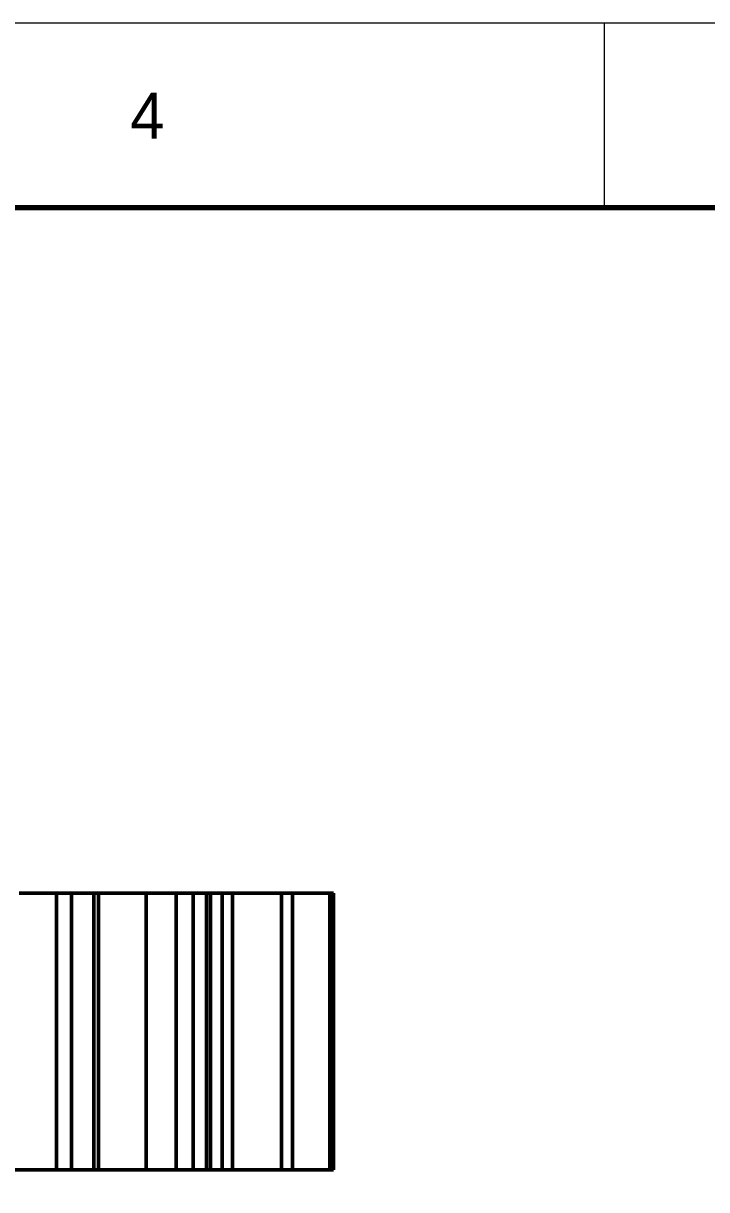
# Model space of a CAD drawing. Header units: millimetres. Extents: x 0 to 297, y 0 to 210.
# Drawn here: x 166.5 to 203.5, y 146.8 to 210 of the extents above; entities that cross this region are included whole.
import ezdxf
from ezdxf.enums import TextEntityAlignment as Align

# ---------------------------------------------------------------- set-up
doc = ezdxf.new("R2010")
doc.units = ezdxf.units.MM
doc.linetypes.add('DASHED', pattern=[1.524, 1.27, -0.254])
for name, color, linetype, lineweight in [('FINA', 7, 'CONTINUOUS', 18), ('NORMA', 7, 'CONTINUOUS', 70), ('OCULTA', 8, 'DASHED', 25), ('TEXTO', 7, 'CONTINUOUS', 25), ('VISIBLE', 7, 'CONTINUOUS', 50)]:
    doc.layers.add(name, color=color, linetype=linetype, lineweight=lineweight)

msp = doc.modelspace()

# ---------------------------------------------------------------- linework, layer by layer
at = {"layer": 'FINA'}
msp.add_line((198, 200), (198, 210), dxfattribs=at)
msp.add_lwpolyline([(0, 0), (297, 0), (297, 210), (0, 210)], close=True, dxfattribs=at)
at = {"layer": 'NORMA'}
msp.add_lwpolyline([(20, 10), (287, 10), (287, 200), (20, 200)], close=True, dxfattribs=at)
at = {"layer": 'OCULTA'}
for p, q in [((166.312, 162.864), (166.548, 162.864)), ((166.797, 162.864), (166.548, 162.864)), ((167.057, 162.864), (166.797, 162.864)), ((167.057, 162.864), (167.328, 162.864)), ((167.609, 162.864), (167.328, 162.864)), ((167.609, 162.864), (167.898, 162.864)), ((168.197, 162.864), (167.898, 162.864)), ((168.504, 162.864), (168.197, 162.864)), ((169.215, 162.864), (168.325, 162.864)), ((168.8, 162.864), (168.325, 162.864)), ((168.504, 162.864), (168.82, 162.864)), ((169.267, 162.864), (168.8, 162.864)), ((169.144, 162.864), (168.82, 162.864)), ((169.144, 147.864), (169.144, 162.864)), ((169.449, 162.864), (169.144, 162.864)), ((169.382, 162.864), (169.215, 162.864)), ((169.723, 162.864), (169.267, 162.864)), ((169.526, 162.864), (169.382, 162.864)), ((169.753, 162.864), (169.449, 162.864)), ((169.655, 162.864), (169.526, 162.864)), ((169.771, 162.864), (169.655, 162.864)), ((170.17, 162.864), (169.723, 162.864)), ((170.054, 162.864), (169.753, 162.864)), ((169.876, 162.864), (169.771, 162.864)), ((169.969, 162.864), (169.876, 162.864)), ((170.052, 162.864), (169.969, 162.864)), ((170.125, 162.864), (170.052, 162.864)), ((170.353, 162.864), (170.054, 162.864)), ((170.189, 162.864), (170.125, 162.864)), ((170.606, 162.864), (170.17, 162.864)), ((170.244, 162.864), (170.189, 162.864)), ((170.289, 162.864), (170.244, 162.864)), ((170.325, 162.864), (170.289, 162.864)), ((170.353, 162.864), (170.325, 162.864)), ((170.606, 147.864), (170.606, 162.864)), ((170.606, 162.864), (171.633, 162.864)), ((171.881, 162.864), (171.633, 162.864)), ((171.881, 162.864), (172.15, 162.864)), ((172.432, 162.864), (172.15, 162.864)), ((172.725, 162.864), (172.432, 162.864)), ((172.725, 162.864), (173.028, 162.864)), ((173.34, 162.864), (173.028, 162.864)), ((174.366, 162.864), (173.184, 162.864)), ((173.535, 162.864), (173.184, 162.864)), ((173.66, 162.864), (173.34, 162.864)), ((173.874, 162.864), (173.535, 162.864)), ((173.66, 162.864), (173.988, 162.864)), ((174.201, 162.864), (173.874, 162.864)), ((174.323, 162.864), (173.988, 162.864)), ((174.515, 162.864), (174.201, 162.864)), ((174.665, 162.864), (174.323, 162.864)), ((174.604, 162.864), (174.366, 162.864)), ((174.816, 162.864), (174.515, 162.864)), ((174.825, 162.864), (174.604, 162.864)), ((175.014, 162.864), (174.665, 162.864)), ((174.816, 147.864), (174.816, 162.864)), ((176.096, 162.864), (174.816, 162.864)), ((175.034, 162.864), (174.825, 162.864)), ((175.368, 162.864), (175.014, 162.864)), ((175.234, 162.864), (175.034, 162.864)), ((175.424, 162.864), (175.234, 162.864)), ((175.368, 162.864), (175.729, 162.864)), ((175.606, 162.864), (175.424, 162.864)), ((175.781, 162.864), (175.606, 162.864)), ((175.729, 147.864), (175.729, 162.864)), ((175.969, 162.864), (175.729, 162.864)), ((175.947, 162.864), (175.781, 162.864)), ((176.106, 162.864), (175.947, 162.864)), ((176.206, 162.864), (175.969, 162.864)), ((176.096, 162.864), (176.392, 162.864)), ((176.258, 162.864), (176.106, 162.864)), ((176.44, 162.864), (176.206, 162.864)), ((176.403, 162.864), (176.258, 162.864)), ((176.702, 162.864), (176.392, 162.864)), ((176.54, 162.864), (176.403, 162.864)), ((176.67, 162.864), (176.44, 162.864)), ((177.83, 162.864), (176.451, 162.864)), ((176.65, 162.864), (176.451, 162.864)), ((176.67, 162.864), (176.54, 162.864)), ((176.835, 162.864), (176.65, 162.864)), ((177.02, 162.864), (176.702, 162.864)), ((177.005, 162.864), (176.835, 162.864)), ((177.16, 162.864), (177.005, 162.864)), ((177.347, 162.864), (177.02, 162.864)), ((177.302, 162.864), (177.16, 162.864)), ((177.302, 147.864), (177.302, 162.864)), ((177.302, 162.864), (178.732, 162.864)), ((177.679, 162.864), (177.347, 162.864)), ((178.018, 162.864), (177.679, 162.864)), ((178.119, 162.864), (177.83, 162.864)), ((179.326, 162.864), (177.862, 162.864)), ((177.892, 162.864), (177.862, 162.864)), ((177.907, 162.864), (177.892, 162.864)), ((177.907, 162.864), (177.907, 162.864)), ((178.362, 162.864), (178.018, 162.864)), ((178.399, 162.864), (178.119, 162.864)), ((178.362, 162.864), (178.711, 162.864)), ((178.671, 162.864), (178.399, 162.864)), ((178.938, 162.864), (178.671, 162.864)), ((179.064, 162.864), (178.711, 162.864)), ((179.051, 162.864), (178.732, 162.864)), ((179.199, 162.864), (178.938, 162.864)), ((179.377, 162.864), (179.051, 162.864)), ((179.421, 162.864), (179.064, 162.864)), ((179.456, 162.864), (179.199, 162.864)), ((179.643, 162.864), (179.326, 162.864)), ((179.706, 162.864), (179.377, 162.864)), ((179.783, 162.864), (179.421, 162.864)), ((179.707, 162.864), (179.456, 162.864)), ((179.958, 162.864), (179.643, 162.864)), ((180.039, 162.864), (179.706, 162.864)), ((179.953, 162.864), (179.707, 162.864)), ((180.148, 162.864), (179.783, 162.864)), ((180.195, 162.864), (179.953, 162.864)), ((180.272, 162.864), (179.958, 162.864)), ((180.375, 162.864), (180.039, 162.864)), ((180.516, 162.864), (180.148, 162.864)), ((180.432, 162.864), (180.195, 162.864)), ((180.584, 162.864), (180.272, 162.864)), ((180.712, 162.864), (180.375, 162.864)), ((180.664, 162.864), (180.432, 162.864)), ((180.516, 147.864), (180.516, 162.864)), ((180.671, 162.864), (180.516, 162.864)), ((180.895, 162.864), (180.584, 162.864)), ((180.891, 162.864), (180.664, 162.864)), ((180.823, 162.864), (180.671, 162.864)), ((181.052, 162.864), (180.712, 162.864)), ((180.97, 162.864), (180.823, 162.864)), ((181.113, 162.864), (180.891, 162.864)), ((181.205, 162.864), (180.895, 162.864)), ((181.113, 162.864), (180.97, 162.864)), ((181.393, 162.864), (181.052, 162.864)), ((181.513, 162.864), (181.205, 162.864)), ((181.736, 162.864), (181.393, 162.864)), ((181.819, 162.864), (181.513, 162.864)), ((182.08, 162.864), (181.736, 162.864)), ((182.124, 162.864), (181.819, 162.864)), ((182.425, 162.864), (182.08, 162.864)), ((182.426, 162.864), (182.124, 162.864)), ((182.771, 162.864), (182.425, 162.864)), ((182.727, 162.864), (182.426, 162.864)), ((183.026, 162.864), (182.727, 162.864)), ((183.118, 162.864), (182.771, 162.864)), ((183.322, 162.864), (183.026, 162.864)), ((183.118, 147.864), (183.118, 162.864)), ((183.175, 162.864), (183.118, 162.864)), ((183.228, 162.864), (183.175, 162.864)), ((183.277, 162.864), (183.228, 162.864)), ((183.322, 162.864), (183.277, 162.864)), ((166.312, 147.864), (166.548, 147.864)), ((166.797, 147.864), (166.548, 147.864)), ((167.057, 147.864), (166.797, 147.864)), ((167.057, 147.864), (167.328, 147.864)), ((167.609, 147.864), (167.328, 147.864)), ((167.609, 147.864), (167.898, 147.864)), ((168.197, 147.864), (167.898, 147.864)), ((168.504, 147.864), (168.197, 147.864)), ((169.215, 147.864), (168.325, 147.864)), ((168.8, 147.864), (168.325, 147.864)), ((168.504, 147.864), (168.82, 147.864)), ((169.267, 147.864), (168.8, 147.864)), ((169.144, 147.864), (168.82, 147.864)), ((169.449, 147.864), (169.144, 147.864)), ((169.382, 147.864), (169.215, 147.864)), ((169.723, 147.864), (169.267, 147.864)), ((169.526, 147.864), (169.382, 147.864)), ((169.753, 147.864), (169.449, 147.864)), ((169.655, 147.864), (169.526, 147.864)), ((169.771, 147.864), (169.655, 147.864)), ((170.17, 147.864), (169.723, 147.864)), ((170.054, 147.864), (169.753, 147.864)), ((169.876, 147.864), (169.771, 147.864)), ((169.969, 147.864), (169.876, 147.864)), ((170.052, 147.864), (169.969, 147.864)), ((170.125, 147.864), (170.052, 147.864)), ((170.353, 147.864), (170.054, 147.864)), ((170.189, 147.864), (170.125, 147.864)), ((170.606, 147.864), (170.17, 147.864)), ((170.244, 147.864), (170.189, 147.864)), ((170.289, 147.864), (170.244, 147.864)), ((170.325, 147.864), (170.289, 147.864)), ((170.353, 147.864), (170.325, 147.864)), ((170.606, 147.864), (171.633, 147.864)), ((171.881, 147.864), (171.633, 147.864)), ((171.881, 147.864), (172.15, 147.864)), ((172.432, 147.864), (172.15, 147.864)), ((172.725, 147.864), (172.432, 147.864)), ((172.725, 147.864), (173.028, 147.864)), ((173.34, 147.864), (173.028, 147.864)), ((174.366, 147.864), (173.184, 147.864)), ((173.535, 147.864), (173.184, 147.864)), ((173.66, 147.864), (173.34, 147.864)), ((173.874, 147.864), (173.535, 147.864)), ((173.66, 147.864), (173.988, 147.864)), ((174.201, 147.864), (173.874, 147.864)), ((174.323, 147.864), (173.988, 147.864)), ((174.515, 147.864), (174.201, 147.864)), ((174.665, 147.864), (174.323, 147.864)), ((174.604, 147.864), (174.366, 147.864)), ((174.816, 147.864), (174.515, 147.864)), ((174.825, 147.864), (174.604, 147.864)), ((175.014, 147.864), (174.665, 147.864)), ((176.096, 147.864), (174.816, 147.864)), ((175.034, 147.864), (174.825, 147.864)), ((175.368, 147.864), (175.014, 147.864)), ((175.234, 147.864), (175.034, 147.864)), ((175.424, 147.864), (175.234, 147.864)), ((175.368, 147.864), (175.729, 147.864)), ((175.606, 147.864), (175.424, 147.864)), ((175.781, 147.864), (175.606, 147.864)), ((175.969, 147.864), (175.729, 147.864)), ((175.947, 147.864), (175.781, 147.864)), ((176.106, 147.864), (175.947, 147.864)), ((176.206, 147.864), (175.969, 147.864)), ((176.096, 147.864), (176.392, 147.864)), ((176.258, 147.864), (176.106, 147.864)), ((176.44, 147.864), (176.206, 147.864)), ((176.403, 147.864), (176.258, 147.864)), ((176.702, 147.864), (176.392, 147.864)), ((176.54, 147.864), (176.403, 147.864)), ((176.67, 147.864), (176.44, 147.864)), ((177.83, 147.864), (176.451, 147.864)), ((176.65, 147.864), (176.451, 147.864)), ((176.67, 147.864), (176.54, 147.864)), ((176.835, 147.864), (176.65, 147.864)), ((177.02, 147.864), (176.702, 147.864)), ((177.005, 147.864), (176.835, 147.864)), ((177.16, 147.864), (177.005, 147.864)), ((177.347, 147.864), (177.02, 147.864)), ((177.302, 147.864), (177.16, 147.864)), ((177.302, 147.864), (178.732, 147.864)), ((177.679, 147.864), (177.347, 147.864)), ((178.018, 147.864), (177.679, 147.864)), ((178.119, 147.864), (177.83, 147.864)), ((179.326, 147.864), (177.862, 147.864)), ((177.892, 147.864), (177.862, 147.864)), ((177.907, 147.864), (177.892, 147.864)), ((177.907, 147.864), (177.907, 147.864)), ((178.362, 147.864), (178.018, 147.864)), ((178.399, 147.864), (178.119, 147.864)), ((178.362, 147.864), (178.711, 147.864)), ((178.671, 147.864), (178.399, 147.864)), ((178.938, 147.864), (178.671, 147.864)), ((179.064, 147.864), (178.711, 147.864)), ((179.051, 147.864), (178.732, 147.864)), ((179.199, 147.864), (178.938, 147.864)), ((179.377, 147.864), (179.051, 147.864)), ((179.421, 147.864), (179.064, 147.864)), ((179.456, 147.864), (179.199, 147.864)), ((179.643, 147.864), (179.326, 147.864)), ((179.706, 147.864), (179.377, 147.864)), ((179.783, 147.864), (179.421, 147.864)), ((179.707, 147.864), (179.456, 147.864)), ((179.958, 147.864), (179.643, 147.864)), ((180.039, 147.864), (179.706, 147.864)), ((179.953, 147.864), (179.707, 147.864)), ((180.148, 147.864), (179.783, 147.864)), ((180.195, 147.864), (179.953, 147.864)), ((180.272, 147.864), (179.958, 147.864)), ((180.375, 147.864), (180.039, 147.864)), ((180.516, 147.864), (180.148, 147.864)), ((180.432, 147.864), (180.195, 147.864)), ((180.584, 147.864), (180.272, 147.864)), ((180.712, 147.864), (180.375, 147.864)), ((180.664, 147.864), (180.432, 147.864)), ((180.671, 147.864), (180.516, 147.864)), ((180.895, 147.864), (180.584, 147.864)), ((180.891, 147.864), (180.664, 147.864)), ((180.823, 147.864), (180.671, 147.864)), ((181.052, 147.864), (180.712, 147.864)), ((180.97, 147.864), (180.823, 147.864)), ((181.113, 147.864), (180.891, 147.864)), ((181.205, 147.864), (180.895, 147.864)), ((181.113, 147.864), (180.97, 147.864)), ((181.393, 147.864), (181.052, 147.864)), ((181.513, 147.864), (181.205, 147.864)), ((181.736, 147.864), (181.393, 147.864)), ((181.819, 147.864), (181.513, 147.864)), ((182.08, 147.864), (181.736, 147.864)), ((182.124, 147.864), (181.819, 147.864)), ((182.425, 147.864), (182.08, 147.864)), ((182.426, 147.864), (182.124, 147.864)), ((182.771, 147.864), (182.425, 147.864)), ((182.727, 147.864), (182.426, 147.864)), ((183.026, 147.864), (182.727, 147.864)), ((183.118, 147.864), (182.771, 147.864)), ((183.322, 147.864), (183.026, 147.864)), ((183.175, 147.864), (183.118, 147.864)), ((183.228, 147.864), (183.175, 147.864)), ((183.277, 147.864), (183.228, 147.864)), ((183.322, 147.864), (183.277, 147.864))]:
    msp.add_line(p, q, dxfattribs=at)
at = {"layer": 'VISIBLE'}
for p, q in [((166.548, 162.864), (166.312, 162.864)), ((166.534, 162.864), (166.534, 162.864)), ((166.534, 162.864), (166.534, 162.864)), ((166.534, 162.864), (166.534, 162.864)), ((166.534, 162.864), (166.534, 162.864)), ((166.534, 162.864), (166.534, 162.864)), ((166.534, 162.864), (166.534, 162.864)), ((166.534, 162.864), (166.534, 162.864)), ((166.534, 162.864), (166.534, 162.864)), ((166.534, 162.864), (166.534, 162.864)), ((166.534, 162.864), (166.534, 162.864)), ((166.534, 162.864), (166.534, 162.864)), ((166.534, 162.864), (166.534, 162.864)), ((166.534, 162.864), (166.534, 162.864)), ((166.534, 162.864), (166.534, 162.864)), ((166.534, 162.864), (166.534, 162.864)), ((166.534, 162.864), (166.534, 162.864)), ((166.534, 162.864), (183.322, 162.864)), ((166.797, 162.864), (166.548, 162.864)), ((167.057, 162.864), (166.797, 162.864)), ((167.328, 162.864), (167.057, 162.864)), ((167.609, 162.864), (167.328, 162.864)), ((167.898, 162.864), (167.609, 162.864)), ((168.197, 162.864), (167.898, 162.864)), ((168.504, 162.864), (168.197, 162.864)), ((168.325, 147.864), (168.325, 162.864)), ((168.8, 162.864), (168.325, 162.864)), ((168.325, 147.864), (168.325, 162.864)), ((169.215, 162.864), (168.325, 162.864)), ((168.82, 162.864), (168.504, 162.864)), ((168.8, 162.864), (169.267, 162.864)), ((169.144, 162.864), (168.82, 162.864)), ((169.144, 147.864), (169.144, 162.864)), ((169.449, 162.864), (169.144, 162.864)), ((169.215, 162.864), (169.382, 162.864)), ((169.723, 162.864), (169.267, 162.864)), ((169.382, 162.864), (169.526, 162.864)), ((169.449, 162.864), (169.753, 162.864)), ((169.526, 162.864), (169.655, 162.864)), ((169.655, 162.864), (169.771, 162.864)), ((170.17, 162.864), (169.723, 162.864)), ((170.054, 162.864), (169.753, 162.864)), ((169.771, 162.864), (169.876, 162.864)), ((169.876, 162.864), (169.969, 162.864)), ((169.969, 162.864), (170.052, 162.864)), ((170.052, 162.864), (170.125, 162.864)), ((170.353, 162.864), (170.054, 162.864)), ((170.125, 162.864), (170.189, 162.864)), ((170.606, 162.864), (170.17, 162.864)), ((170.189, 162.864), (170.244, 162.864)), ((170.244, 162.864), (170.289, 162.864)), ((170.289, 162.864), (170.325, 162.864)), ((170.325, 162.864), (170.353, 162.864)), ((170.353, 147.864), (170.353, 162.864)), ((170.353, 147.864), (170.353, 162.864)), ((170.606, 147.864), (170.606, 162.864)), ((171.633, 162.864), (170.606, 162.864)), ((171.881, 162.864), (171.633, 162.864)), ((172.15, 162.864), (171.881, 162.864)), ((172.432, 162.864), (172.15, 162.864)), ((172.725, 162.864), (172.432, 162.864)), ((173.028, 162.864), (172.725, 162.864)), ((173.34, 162.864), (173.028, 162.864)), ((173.184, 147.864), (173.184, 162.864)), ((173.184, 162.864), (173.535, 162.864)), ((173.184, 147.864), (173.184, 162.864)), ((173.184, 162.864), (174.366, 162.864)), ((173.66, 162.864), (173.34, 162.864)), ((173.535, 162.864), (173.874, 162.864)), ((173.988, 162.864), (173.66, 162.864)), ((173.874, 162.864), (174.201, 162.864)), ((174.323, 162.864), (173.988, 162.864)), ((174.201, 162.864), (174.515, 162.864)), ((174.665, 162.864), (174.323, 162.864)), ((174.366, 162.864), (174.604, 162.864)), ((174.515, 162.864), (174.816, 162.864)), ((174.604, 162.864), (174.825, 162.864)), ((175.014, 162.864), (174.665, 162.864)), ((174.816, 147.864), (174.816, 162.864)), ((176.096, 162.864), (174.816, 162.864)), ((174.825, 162.864), (175.034, 162.864)), ((175.368, 162.864), (175.014, 162.864)), ((175.034, 162.864), (175.234, 162.864)), ((175.234, 162.864), (175.424, 162.864)), ((175.729, 162.864), (175.368, 162.864)), ((175.424, 162.864), (175.606, 162.864)), ((175.606, 162.864), (175.781, 162.864)), ((175.729, 147.864), (175.729, 162.864)), ((175.969, 162.864), (175.729, 162.864)), ((175.947, 162.864), (175.781, 162.864)), ((175.947, 162.864), (176.106, 162.864)), ((175.969, 162.864), (176.206, 162.864)), ((176.392, 162.864), (176.096, 162.864)), ((176.106, 162.864), (176.258, 162.864)), ((176.44, 162.864), (176.206, 162.864)), ((176.258, 162.864), (176.403, 162.864)), ((176.702, 162.864), (176.392, 162.864)), ((176.403, 162.864), (176.54, 162.864)), ((176.44, 162.864), (176.67, 162.864)), ((176.451, 147.864), (176.451, 162.864)), ((176.451, 162.864), (176.65, 162.864)), ((176.451, 147.864), (176.451, 162.864)), ((177.83, 162.864), (176.451, 162.864)), ((176.54, 162.864), (176.67, 162.864)), ((176.65, 162.864), (176.835, 162.864)), ((176.67, 147.864), (176.67, 162.864)), ((176.67, 147.864), (176.67, 162.864)), ((177.02, 162.864), (176.702, 162.864)), ((176.835, 162.864), (177.005, 162.864)), ((177.005, 162.864), (177.16, 162.864)), ((177.347, 162.864), (177.02, 162.864)), ((177.16, 162.864), (177.302, 162.864)), ((177.302, 147.864), (177.302, 162.864)), ((178.732, 162.864), (177.302, 162.864)), ((177.679, 162.864), (177.347, 162.864)), ((178.018, 162.864), (177.679, 162.864)), ((177.83, 162.864), (178.119, 162.864)), ((177.862, 147.864), (177.862, 162.864)), ((177.862, 162.864), (177.892, 162.864)), ((177.862, 147.864), (177.862, 162.864)), ((179.326, 162.864), (177.862, 162.864)), ((177.892, 162.864), (177.907, 162.864)), ((178.362, 162.864), (178.018, 162.864)), ((178.399, 162.864), (178.119, 162.864)), ((178.711, 162.864), (178.362, 162.864)), ((178.671, 162.864), (178.399, 162.864)), ((178.671, 162.864), (178.938, 162.864)), ((179.064, 162.864), (178.711, 162.864)), ((179.051, 162.864), (178.732, 162.864)), ((179.199, 162.864), (178.938, 162.864)), ((179.377, 162.864), (179.051, 162.864)), ((179.421, 162.864), (179.064, 162.864)), ((179.199, 162.864), (179.456, 162.864)), ((179.643, 162.864), (179.326, 162.864)), ((179.706, 162.864), (179.377, 162.864)), ((179.783, 162.864), (179.421, 162.864)), ((179.707, 162.864), (179.456, 162.864)), ((179.958, 162.864), (179.643, 162.864)), ((180.039, 162.864), (179.706, 162.864)), ((179.707, 162.864), (179.953, 162.864)), ((180.148, 162.864), (179.783, 162.864)), ((180.195, 162.864), (179.953, 162.864)), ((180.272, 162.864), (179.958, 162.864)), ((180.375, 162.864), (180.039, 162.864)), ((180.148, 162.864), (180.516, 162.864)), ((180.195, 162.864), (180.432, 162.864)), ((180.272, 162.864), (180.584, 162.864)), ((180.712, 162.864), (180.375, 162.864)), ((180.664, 162.864), (180.432, 162.864)), ((180.516, 147.864), (180.516, 162.864)), ((180.671, 162.864), (180.516, 162.864)), ((180.895, 162.864), (180.584, 162.864)), ((180.664, 162.864), (180.891, 162.864)), ((180.671, 162.864), (180.823, 162.864)), ((180.712, 162.864), (181.052, 162.864)), ((180.823, 162.864), (180.97, 162.864)), ((180.891, 162.864), (181.113, 162.864)), ((181.205, 162.864), (180.895, 162.864)), ((181.113, 162.864), (180.97, 162.864)), ((181.393, 162.864), (181.052, 162.864)), ((181.113, 147.864), (181.113, 162.864)), ((181.113, 147.864), (181.113, 162.864)), ((181.513, 162.864), (181.205, 162.864)), ((181.736, 162.864), (181.393, 162.864)), ((181.819, 162.864), (181.513, 162.864)), ((182.08, 162.864), (181.736, 162.864)), ((182.124, 162.864), (181.819, 162.864)), ((182.425, 162.864), (182.08, 162.864)), ((182.124, 162.864), (182.426, 162.864)), ((182.425, 162.864), (182.771, 162.864)), ((182.426, 162.864), (182.727, 162.864)), ((182.727, 162.864), (183.026, 162.864)), ((183.118, 162.864), (182.771, 162.864)), ((183.026, 162.864), (183.322, 162.864)), ((183.118, 147.864), (183.118, 162.864)), ((183.118, 162.864), (183.175, 162.864)), ((183.175, 162.864), (183.228, 162.864)), ((183.228, 162.864), (183.277, 162.864)), ((183.277, 162.864), (183.322, 162.864)), ((183.322, 147.864), (183.322, 162.864)), ((183.322, 147.864), (183.322, 162.864)), ((183.322, 162.864), (183.322, 162.864)), ((183.322, 162.864), (183.322, 162.864)), ((183.322, 162.864), (183.322, 147.864)), ((183.322, 147.864), (123.745, 147.864)), ((166.548, 147.864), (166.312, 147.864)), ((166.797, 147.864), (166.548, 147.864)), ((167.057, 147.864), (166.797, 147.864)), ((167.328, 147.864), (167.057, 147.864)), ((167.609, 147.864), (167.328, 147.864)), ((167.898, 147.864), (167.609, 147.864)), ((168.197, 147.864), (167.898, 147.864)), ((168.504, 147.864), (168.197, 147.864)), ((168.8, 147.864), (168.325, 147.864)), ((169.215, 147.864), (168.325, 147.864)), ((168.82, 147.864), (168.504, 147.864)), ((168.8, 147.864), (169.267, 147.864)), ((169.144, 147.864), (168.82, 147.864)), ((169.449, 147.864), (169.144, 147.864)), ((169.215, 147.864), (169.382, 147.864)), ((169.723, 147.864), (169.267, 147.864)), ((169.382, 147.864), (169.526, 147.864)), ((169.449, 147.864), (169.753, 147.864)), ((169.526, 147.864), (169.655, 147.864)), ((169.655, 147.864), (169.771, 147.864)), ((170.17, 147.864), (169.723, 147.864)), ((170.054, 147.864), (169.753, 147.864)), ((169.771, 147.864), (169.876, 147.864)), ((169.876, 147.864), (169.969, 147.864)), ((169.969, 147.864), (170.052, 147.864)), ((170.052, 147.864), (170.125, 147.864)), ((170.353, 147.864), (170.054, 147.864)), ((170.125, 147.864), (170.189, 147.864)), ((170.606, 147.864), (170.17, 147.864)), ((170.189, 147.864), (170.244, 147.864)), ((170.244, 147.864), (170.289, 147.864)), ((170.289, 147.864), (170.325, 147.864)), ((170.325, 147.864), (170.353, 147.864)), ((171.633, 147.864), (170.606, 147.864)), ((171.881, 147.864), (171.633, 147.864)), ((172.15, 147.864), (171.881, 147.864)), ((172.432, 147.864), (172.15, 147.864)), ((172.725, 147.864), (172.432, 147.864)), ((173.028, 147.864), (172.725, 147.864)), ((173.34, 147.864), (173.028, 147.864)), ((173.184, 147.864), (173.535, 147.864)), ((173.184, 147.864), (174.366, 147.864)), ((173.66, 147.864), (173.34, 147.864)), ((173.535, 147.864), (173.874, 147.864)), ((173.988, 147.864), (173.66, 147.864)), ((173.874, 147.864), (174.201, 147.864)), ((174.323, 147.864), (173.988, 147.864)), ((174.201, 147.864), (174.515, 147.864)), ((174.665, 147.864), (174.323, 147.864)), ((174.366, 147.864), (174.604, 147.864)), ((174.515, 147.864), (174.816, 147.864)), ((174.604, 147.864), (174.825, 147.864)), ((175.014, 147.864), (174.665, 147.864)), ((176.096, 147.864), (174.816, 147.864)), ((174.825, 147.864), (175.034, 147.864)), ((175.368, 147.864), (175.014, 147.864)), ((175.034, 147.864), (175.234, 147.864)), ((175.234, 147.864), (175.424, 147.864)), ((175.729, 147.864), (175.368, 147.864)), ((175.424, 147.864), (175.606, 147.864)), ((175.606, 147.864), (175.781, 147.864)), ((175.969, 147.864), (175.729, 147.864)), ((175.947, 147.864), (175.781, 147.864)), ((175.947, 147.864), (176.106, 147.864)), ((175.969, 147.864), (176.206, 147.864)), ((176.392, 147.864), (176.096, 147.864)), ((176.106, 147.864), (176.258, 147.864)), ((176.44, 147.864), (176.206, 147.864)), ((176.258, 147.864), (176.403, 147.864)), ((176.702, 147.864), (176.392, 147.864)), ((176.403, 147.864), (176.54, 147.864)), ((176.44, 147.864), (176.67, 147.864)), ((176.451, 147.864), (176.65, 147.864)), ((177.83, 147.864), (176.451, 147.864)), ((176.54, 147.864), (176.67, 147.864)), ((176.65, 147.864), (176.835, 147.864)), ((177.02, 147.864), (176.702, 147.864)), ((176.835, 147.864), (177.005, 147.864)), ((177.005, 147.864), (177.16, 147.864)), ((177.347, 147.864), (177.02, 147.864)), ((177.16, 147.864), (177.302, 147.864)), ((178.732, 147.864), (177.302, 147.864)), ((177.679, 147.864), (177.347, 147.864)), ((178.018, 147.864), (177.679, 147.864)), ((177.83, 147.864), (178.119, 147.864)), ((177.862, 147.864), (177.892, 147.864)), ((179.326, 147.864), (177.862, 147.864)), ((177.892, 147.864), (177.907, 147.864)), ((178.362, 147.864), (178.018, 147.864)), ((178.399, 147.864), (178.119, 147.864)), ((178.711, 147.864), (178.362, 147.864)), ((178.671, 147.864), (178.399, 147.864)), ((178.671, 147.864), (178.938, 147.864)), ((179.064, 147.864), (178.711, 147.864)), ((179.051, 147.864), (178.732, 147.864)), ((179.199, 147.864), (178.938, 147.864)), ((179.377, 147.864), (179.051, 147.864)), ((179.421, 147.864), (179.064, 147.864)), ((179.199, 147.864), (179.456, 147.864)), ((179.643, 147.864), (179.326, 147.864)), ((179.706, 147.864), (179.377, 147.864)), ((179.783, 147.864), (179.421, 147.864)), ((179.707, 147.864), (179.456, 147.864)), ((179.958, 147.864), (179.643, 147.864)), ((180.039, 147.864), (179.706, 147.864)), ((179.707, 147.864), (179.953, 147.864)), ((180.148, 147.864), (179.783, 147.864)), ((180.195, 147.864), (179.953, 147.864)), ((180.272, 147.864), (179.958, 147.864)), ((180.375, 147.864), (180.039, 147.864)), ((180.148, 147.864), (180.516, 147.864)), ((180.195, 147.864), (180.432, 147.864)), ((180.272, 147.864), (180.584, 147.864)), ((180.712, 147.864), (180.375, 147.864)), ((180.664, 147.864), (180.432, 147.864)), ((180.671, 147.864), (180.516, 147.864)), ((180.895, 147.864), (180.584, 147.864)), ((180.664, 147.864), (180.891, 147.864)), ((180.671, 147.864), (180.823, 147.864)), ((180.712, 147.864), (181.052, 147.864)), ((180.823, 147.864), (180.97, 147.864)), ((180.891, 147.864), (181.113, 147.864)), ((181.205, 147.864), (180.895, 147.864)), ((181.113, 147.864), (180.97, 147.864)), ((181.393, 147.864), (181.052, 147.864)), ((181.513, 147.864), (181.205, 147.864)), ((181.736, 147.864), (181.393, 147.864)), ((181.819, 147.864), (181.513, 147.864)), ((182.08, 147.864), (181.736, 147.864)), ((182.124, 147.864), (181.819, 147.864)), ((182.425, 147.864), (182.08, 147.864)), ((182.124, 147.864), (182.426, 147.864)), ((182.425, 147.864), (182.771, 147.864)), ((182.426, 147.864), (182.727, 147.864)), ((182.727, 147.864), (183.026, 147.864)), ((183.118, 147.864), (182.771, 147.864)), ((183.026, 147.864), (183.322, 147.864)), ((183.118, 147.864), (183.175, 147.864)), ((183.175, 147.864), (183.228, 147.864)), ((183.228, 147.864), (183.277, 147.864)), ((183.277, 147.864), (183.322, 147.864)), ((183.322, 147.864), (183.322, 147.864)), ((183.322, 147.864), (183.322, 147.864))]:
    msp.add_line(p, q, dxfattribs=at)

# ---------------------------------------------------------------- texts
at = {"layer": 'TEXTO'}
msp.add_text('4', height=2.5, dxfattribs=at).set_placement((173.25, 205), align=Align.MIDDLE_CENTER)

doc.saveas('drawing.dxf')
